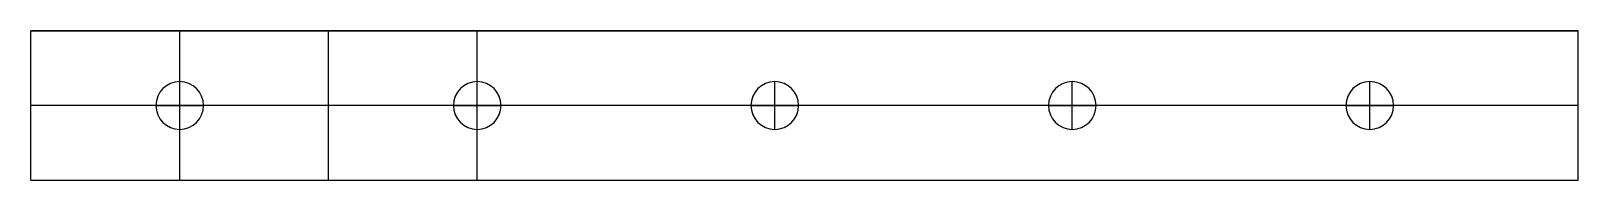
# Model space of a CAD drawing. Extents: x 0 to 520, y 0 to 50.
import ezdxf

# ---------------------------------------------------------------- set-up
doc = ezdxf.new("R2010")
doc.units = 0
doc.layers.get('0').update_dxf_attribs({"linetype": 'CONTINUOUS'})

msp = doc.modelspace()

# ---------------------------------------------------------------- linework, layer by layer
at = {"linetype": 'CONTINUOUS'}
for p, q in [((520, 50), (0, 50)), ((0, 0), (0, 50)), ((0, 50), (520, 50)), ((50, 0), (50, 50)), ((100, 0), (100, 50)), ((150, 0), (150, 50)), ((520, 0), (520, 50)), ((50, 17), (50, 33)), ((150, 17), (150, 33)), ((250, 17), (250, 33)), ((350, 17), (350, 33)), ((450, 17), (450, 33)), ((520, 25), (0, 25)), ((42, 25), (58, 25)), ((142, 25), (158, 25)), ((242, 25), (258, 25)), ((342, 25), (358, 25)), ((442, 25), (458, 25)), ((0, 0), (520, 0)), ((0, 0), (520, 0))]:
    msp.add_line(p, q, dxfattribs=at)
for centre, start, end in [((50, 25), 0, 180), ((150, 25), 0, 180), ((250, 25), 0, 180), ((350, 25), 0, 180), ((450, 25), 0, 180), ((50, 25), 180, 0), ((150, 25), 180, 0), ((250, 25), 180, 0), ((350, 25), 180, 0), ((450, 25), 180, 0)]:
    msp.add_arc(centre, 8, start, end, dxfattribs=at)

doc.saveas('drawing.dxf')
